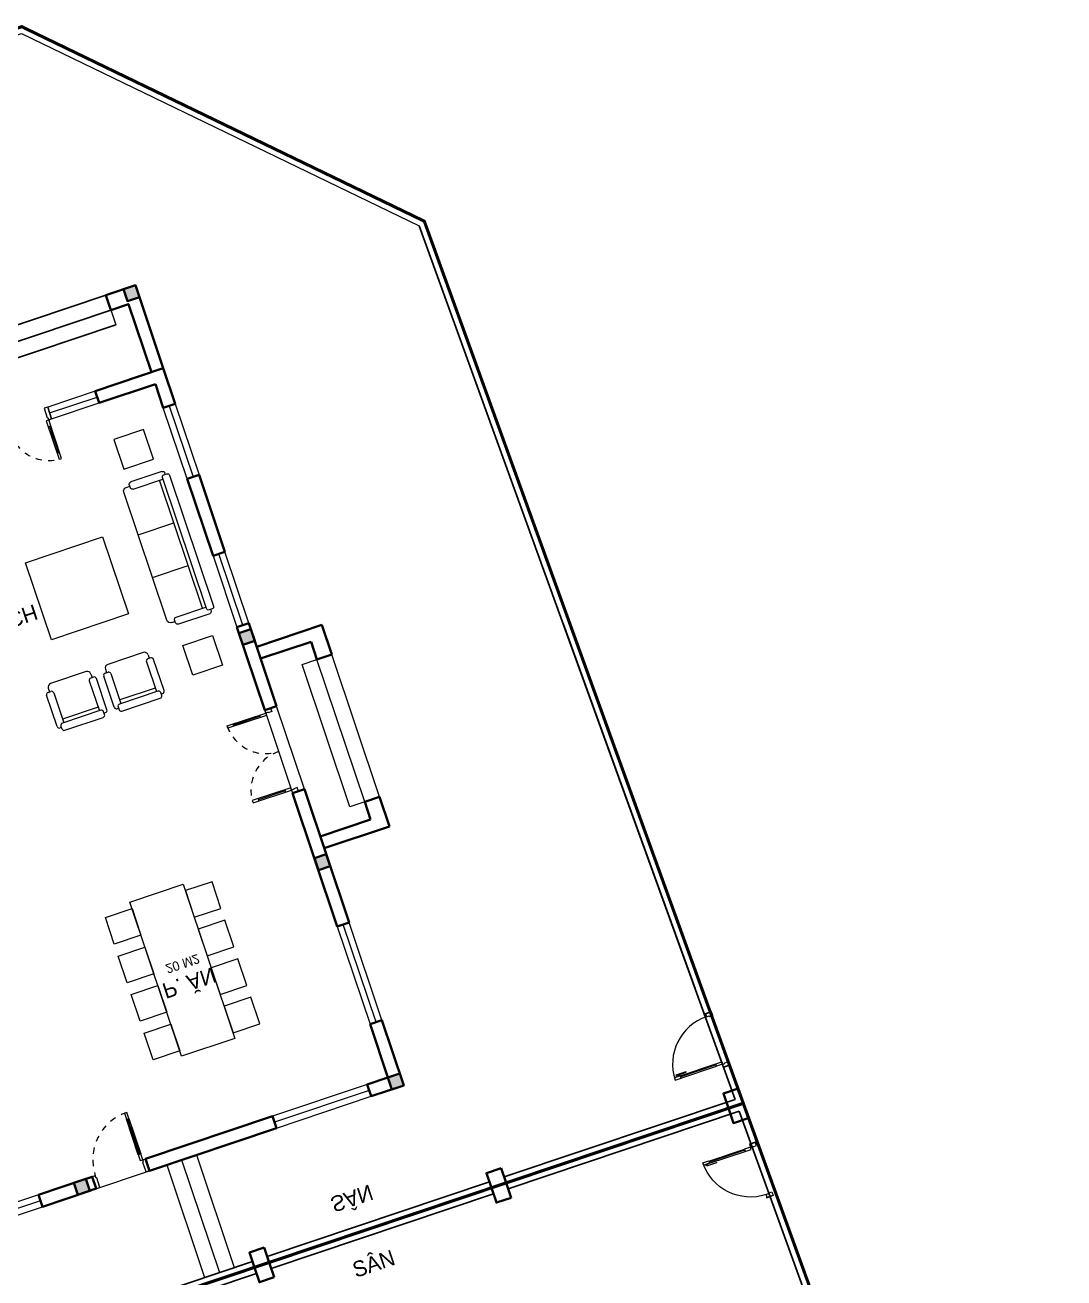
# Model space of a CAD drawing. Header units: metres. Extents: x 568336 to 569219, y 2065964 to 2066430.
# Drawn here: x 568669.22 to 568685.85, y 2066174.17 to 2066194.21 of the extents above; entities that cross this region are included whole.
import ezdxf

# ---------------------------------------------------------------- set-up
doc = ezdxf.new("R2010")
doc.units = ezdxf.units.M
for name, pattern in [('$AUDIT_BAD_LTYPE2', [0]), ('CENTER', [2, 1.25, -0.25, 0.25, -0.25]), ('DASHED', [0.75, 0.5, -0.25]), ('HIDDEN', [0.375, 0.25, -0.125]), ('Xref-VCMT-BT3 - tuong bao$0$HIDDEN', [0.375, 0.25, -0.125])]:
    doc.linetypes.add(name, pattern=pattern)
doc.layers.get('0').update_dxf_attribs({"linetype": 'CONTINUOUS'})
for name, color, linetype, lineweight in [('-CONCRETE', 1, 'CONTINUOUS', 35), ('-DOOR', 137, 'CONTINUOUS', 9), ('-FURNITURE', 46, 'CONTINUOUS', 9), ('-KH', 143, 'CONTINUOUS', 13), ('-LINE1', 7, 'CONTINUOUS', 18), ('-RANH GIOI KHU DAT', 12, 'CENTER', 18), ('-TEXT', 7, 'CONTINUOUS', 15), ('-WALL', 4, 'CONTINUOUS', 35), ('0_IW9_HATCH', 8, 'CONTINUOUS', 18), ('Bighome_khuat', 251, 'DASHED', 5), ('TEXT25', 2, 'CONTINUOUS', 13)]:
    doc.layers.add(name, color=color, linetype=linetype, lineweight=lineweight)
doc.layers.add('LoLK', color=6, linetype='CONTINUOUS')
doc.layers.add('SOLO', color=7, linetype='CONTINUOUS')
doc.styles.add('T1', font='', dxfattribs={"height": 200})
doc.styles.get('T1').set_extended_font_data('VNgeometric Light')

# ---------------------------------------------------------------- blocks, each defined once
blk = doc.blocks.new('*U221')
for p, q in [((-1310, 550), (-1350, 550)), ((-1330, 100), (-1330, 550)), ((-90, 550), (-50, 550)), ((-70, 100), (-70, 550)), ((-1310, 100), (-1350, 100)), ((-90, 100), (-50, 100))]:
    blk.add_line(p, q)
for points in [[(-1350, 0), (-1310, 0), (-1310, 650), (-1350, 650)], [(-50, 0), (-90, 0), (-90, 650), (-50, 650)], [(-1400, -200), (-1340, -200), (-1340, -40), (-1350, -40), (-1350, 0), (-1400, 0)], [(0, -200), (-60, -200), (-60, -40), (-50, -40), (-50, 0), (0, 0)]]:
    blk.add_lwpolyline(points, close=True)
at = {"linetype": 'HIDDEN', "ltscale": 0.1}
for centre, start, end in [((-1350, 0), 0, 90), ((-50, 0), 90, 180)]:
    blk.add_arc(centre, 650, start, end, dxfattribs=at)
blk = doc.blocks.new('A$Cf08be9d0')
at = {"layer": '-FURNITURE'}
for p, q in [((0, 96), (0, 624)), ((36, 660), (84, 660)), ((60, 720), (60, 660)), ((2280, 780), (120, 780)), ((120, 624), (120, 120)), ((840, 780), (840, 180)), ((1560, 780), (1560, 180)), ((2280, 624), (2280, 120)), ((2364, 660), (2316, 660)), ((2340, 720), (2340, 660)), ((2400, 96), (2400, 624)), ((60, 60), (36, 60)), ((60, 84), (60, 36)), ((2304, 120), (96, 120)), ((96, 0), (2304, 0)), ((2280, 180), (120, 180)), ((2340, 36), (2340, 84)), ((2340, 60), (2364, 60))]:
    blk.add_line(p, q, dxfattribs=at)
for centre, radius, start, end in [((36, 624), 36, 90, 180), ((120, 720), 60, 90, 180), ((84, 624), 36, 0, 90), ((2280, 720), 60, 0, 90), ((2316, 624), 36, 90, 180), ((2364, 624), 36, 0, 90), ((36, 96), 36, 180, 270), ((96, 84), 36, 90, 180), ((96, 36), 36, 180, 270), ((2304, 84), 36, 0, 90), ((2304, 36), 36, 270, 0), ((2364, 96), 36, 270, 0)]:
    blk.add_arc(centre, radius, start, end, dxfattribs=at)
blk = doc.blocks.new('A$Ce56c61a3')
at = {"layer": '-FURNITURE'}
for p, q in [((60, 780), (60, 804)), ((96, 840), (624, 840)), ((660, 804), (660, 756)), ((0, 744), (0, 96)), ((84, 780), (36, 780)), ((120, 96), (120, 744)), ((624, 720), (120, 720)), ((180, 120), (180, 720)), ((720, 780), (660, 780)), ((780, 120), (780, 720)), ((36, 60), (84, 60)), ((60, 60), (60, 36)), ((96, 0), (624, 0)), ((624, 120), (120, 120)), ((660, 36), (660, 84)), ((720, 60), (660, 60))]:
    blk.add_line(p, q, dxfattribs=at)
for centre, radius, start, end in [((96, 804), 36, 90, 180), ((624, 804), 36, 0, 90), ((36, 744), 36, 90, 180), ((84, 744), 36, 0, 90), ((624, 756), 36, 270, 0), ((720, 720), 60, 0, 90), ((36, 96), 36, 180, 270), ((96, 36), 36, 180, 270), ((84, 96), 36, 270, 0), ((624, 84), 36, 0, 90), ((624, 36), 36, 270, 0), ((720, 120), 60, 270, 0)]:
    blk.add_arc(centre, radius, start, end, dxfattribs=at)
blk = doc.blocks.new('*U220')
at = {"color": 251}
blk.add_line((-70, 100), (-70, 700), dxfattribs=at)
for points in [[(-50, 0), (-50, 800), (-90, 800), (-90, 0)], [(-50, 100), (-90, 100), (-90, 700), (-50, 700)], [(-900, -200), (-840, -200), (-840, -40), (-850, -40), (-850, 0), (-900, 0)], [(0, -200), (-60, -200), (-60, -40), (-50, -40), (-50, 0), (0, 0)]]:
    blk.add_lwpolyline(points, close=True)
at = {"layer": 'Bighome_khuat', "linetype": 'Xref-VCMT-BT3 - tuong bao$0$HIDDEN'}
blk.add_arc((-50, 0), 800, 90, 180, dxfattribs=at)
blk = doc.blocks.new('A$C5C575821')
at = {"layer": '-CONCRETE'}
h = blk.add_hatch(color=256, dxfattribs=at)
h.dxf.hatch_style = 1
h.paths.add_polyline_path([(0, 200), (0, 0), (200, 0), (200, 200)])
blk.add_lwpolyline([(0, 0), (200, 0), (200, 200), (0, 200)], close=True, dxfattribs=at)
blk = doc.blocks.new('LUOI M2')
at = {"layer": '-WALL'}
for p in [(-200, 13100), (4500, 13100), (9800, 13100), (-200, 9400), (4500, 9400), (9800, 9400), (-200, 5600), (4500, 5600), (9800, 5600), (-200, -200), (4500, -200), (9800, -200)]:
    blk.add_blockref('A$C5C575821', p, dxfattribs=at)
blk = doc.blocks.new('*U222')
at = {"linetype": '$AUDIT_BAD_LTYPE2'}
for p, q in [((70, 100), (70, 700)), ((90, 700), (90, 100))]:
    blk.add_line(p, q, dxfattribs=at)
for points in [[(50, 700), (90, 700), (90, 800), (50, 800), (50, 700)], [(50, 703), (50, 100)], [(50, 100), (90, 100), (90, 0), (50, 0), (50, 100)]]:
    blk.add_lwpolyline(points)
for points in [[(118, 595), (118, 764), (90, 764), (90, 736), (113, 736), (113, 595)], [(0, 0), (50, 0), (50, -40), (60, -40), (60, -100), (0, -100)], [(900, 0), (850, 0), (850, -40), (840, -40), (840, -100), (900, -100)]]:
    blk.add_lwpolyline(points, close=True)
at = {"linetype": '$AUDIT_BAD_LTYPE2', "ltscale": 0.3}
blk.add_arc((50, 0), 800, 0, 90, dxfattribs=at)
blk = doc.blocks.new('A$C8aa8c7e6')
at = {"layer": '-FURNITURE'}
for points in [[(542, 1350), (92, 1350), (92, 1800), (542, 1800), (542, 1350)], [(1192, 1350), (742, 1350), (742, 1800), (1192, 1800), (1192, 1350)], [(1842, 1350), (1392, 1350), (1392, 1800), (1842, 1800), (1842, 1350)], [(2492, 1350), (2042, 1350), (2042, 1800), (2492, 1800), (2492, 1350)], [(2600, 1350), (0, 1350), (0, 450), (2600, 450), (2600, 1350)], [(542, 450), (92, 450), (92, 0), (542, 0), (542, 450)], [(1192, 450), (742, 450), (742, 0), (1192, 0), (1192, 450)], [(1842, 450), (1392, 450), (1392, 0), (1842, 0), (1842, 450)], [(2492, 450), (2042, 450), (2042, 0), (2492, 0), (2492, 450)]]:
    blk.add_lwpolyline(points, dxfattribs=at)
blk = doc.blocks.new('*U223')
for p, q in [((-1310, 550), (-1350, 550)), ((-1330, 100), (-1330, 550)), ((-90, 550), (-50, 550)), ((-70, 100), (-70, 550)), ((-1310, 100), (-1350, 100)), ((-90, 100), (-50, 100))]:
    blk.add_line(p, q)
for points in [[(-1350, 0), (-1310, 0), (-1310, 650), (-1350, 650)], [(-50, 0), (-90, 0), (-90, 650), (-50, 650)], [(-1400, -100), (-1340, -100), (-1340, -40), (-1350, -40), (-1350, 0), (-1400, 0)], [(0, -100), (-60, -100), (-60, -40), (-50, -40), (-50, 0), (0, 0)]]:
    blk.add_lwpolyline(points, close=True)
at = {"linetype": 'HIDDEN', "ltscale": 0.1}
for centre, start, end in [((-1350, 0), 0, 90), ((-50, 0), 90, 180)]:
    blk.add_arc(centre, 650, start, end, dxfattribs=at)
blk = doc.blocks.new('BT2-T1')
at = {"layer": '-DOOR'}
for points in [[(187612, -8045), (187612, -7845), (189212, -7845), (189212, -8045)], [(193162, -7845), (194762, -7845), (194762, -8045), (193162, -8045)], [(195312, -10595), (195112, -10595), (195112, -8945), (195312, -8945)], [(195112, -12845), (195312, -12845), (195312, -14245), (195112, -14245)], [(195312, -16845), (195112, -16845), (195112, -15645), (195312, -15645)], [(195312, -18145), (195112, -18145), (195112, -19345), (195312, -19345)], [(193362, -19745), (194162, -19745), (194162, -19945), (193362, -19945)]]:
    blk.add_lwpolyline(points, close=True, dxfattribs=at)
for points in [[(189212, -7945), (187612, -7945)], [(190012, -7845), (191022, -7845)], [(194762, -7945), (193162, -7945)], [(195212, -8945), (195212, -10595)], [(195112, -12845), (195312, -12845)], [(195112, -14245), (195312, -14245)], [(195212, -15645), (195212, -16845)], [(195212, -19345), (195212, -18145)], [(193362, -19845), (194162, -19845)]]:
    blk.add_lwpolyline(points, dxfattribs=at)
at = {"layer": '-FURNITURE'}
for points in [[(194700, -15641), (194700, -15141), (194200, -15141), (194200, -15641)], [(192233, -17696), (193533, -17696), (193533, -16396), (192233, -16396)], [(194700, -18615), (194700, -19115), (194200, -19115), (194200, -18615)]]:
    blk.add_lwpolyline(points, close=True, dxfattribs=at)
at = {"layer": '-LINE1'}
for p, q in [((196162, -12345), (196162, -14745)), ((196412, -12345), (196412, -14745))]:
    blk.add_line(p, q, dxfattribs=at)
for points in [[(191312, -7845), (191312, -5945)], [(191562, -7845), (191562, -5945)], [(191812, -7845), (191812, -5945)], [(196162, -12345), (195912, -12345), (195912, -14745), (196162, -14745)], [(194112, -25745), (194864, -25745), (199922, -20803)], [(194812, -21345), (194812, -20845)]]:
    blk.add_lwpolyline(points, dxfattribs=at)
at = {"layer": '-RANH GIOI KHU DAT', "linetype": 'HIDDEN', "ltscale": 10, "const_width": 50}
blk.add_lwpolyline([(183112, -5845), (200370, -5845), (200021, -20846), (194905, -25845), (183112, -25845), (183112, -5845)], dxfattribs=at)
at = {"layer": '-WALL'}
for p, q in [((189212, -7845), (190012, -7845)), ((189212, -8045), (189212, -7845)), ((191022, -7845), (193162, -7845)), ((193162, -8045), (193162, -7845)), ((194762, -7845), (195312, -7845)), ((194762, -8045), (194762, -7845)), ((195312, -8945), (195312, -7845)), ((189212, -8045), (190012, -8045)), ((190012, -8045), (189812, -8045)), ((193162, -8045), (191022, -8045)), ((195112, -8045), (194762, -8045)), ((195112, -8945), (195112, -8045)), ((195312, -8945), (195112, -8945)), ((195112, -12845), (195112, -10595)), ((195312, -12845), (195312, -10595)), ((195312, -11845), (196412, -11845)), ((196412, -11845), (196412, -12345)), ((195312, -12045), (196162, -12045)), ((196162, -12045), (196162, -12345)), ((196162, -12345), (196412, -12345)), ((195312, -12845), (195112, -12845)), ((195112, -15645), (195112, -14245)), ((195312, -14245), (195112, -14245)), ((195312, -15645), (195312, -14245)), ((196162, -14745), (196162, -15045)), ((196412, -14745), (196162, -14745)), ((196412, -14745), (196412, -15245)), ((196162, -15045), (195312, -15045)), ((196412, -15245), (195312, -15245)), ((195112, -18145), (195112, -16845)), ((195312, -18145), (195312, -16845)), ((195112, -19745), (195112, -19345)), ((195312, -19945), (195312, -19345)), ((194162, -19745), (195112, -19745)), ((194162, -19745), (194162, -19945)), ((194162, -19945), (195312, -19945))]:
    blk.add_line(p, q, dxfattribs=at)
for points in [[(192370, -6095), (192120, -6095), (192120, -5845), (192370, -5845)], [(196370, -6095), (196120, -6095), (196120, -5845), (196370, -5845)], [(200370, -6095), (200120, -6095), (200120, -5845), (200370, -5845)]]:
    blk.add_lwpolyline(points, close=True, dxfattribs=at)
for points in [[(189812, -7845), (190122, -7845), (190122, -8045), (189812, -8045)], [(191022, -8045), (191022, -7845)], [(195312, -10595), (195112, -10595)], [(195112, -15645), (195312, -15645)], [(195112, -16845), (195312, -16845)], [(195112, -18145), (195312, -18145)], [(195112, -19345), (195312, -19345)], [(195312, -19945), (195312, -21345), (194812, -21345), (194812, -21095), (195112, -21095), (195112, -19945)]]:
    blk.add_lwpolyline(points, dxfattribs=at)
at = {"layer": '0_IW9_HATCH'}
blk.add_line((200080, -14045), (200224, -7834), dxfattribs=at)
at = {"layer": 'SOLO'}
for p, q in [((188370, -5945), (192120, -5945)), ((192370, -5945), (196120, -5945)), ((196370, -5945), (200268, -5945)), ((200268, -5945), (199922, -20803)), ((200255, -6494), (200355, -6496)), ((200234, -7394), (200334, -7396)), ((194812, -20845), (190512, -20845)), ((194812, -21095), (190512, -21095)), ((194812, -21345), (190512, -21345))]:
    blk.add_line(p, q, dxfattribs=at)
at = {"layer": '-CONCRETE'}
blk.add_blockref('LUOI M2', (185312, -21145), dxfattribs=at)
at = {"layer": '-DOOR', "xscale": -1}
for name, p, rotation in [('*U222', (200255, -6494), 90), ('*U220', (191022, -8045), 180), ('*U223', (195112, -14245), 90)]:
    blk.add_blockref(name, p, dxfattribs=dict(at, rotation=rotation))
blk.add_blockref('*U221', (191962, -19745), dxfattribs=at)
at = {"layer": '-FURNITURE'}
for name, p, rotation in [('A$C8aa8c7e6', (191639, -9418), 270), ('A$Cf08be9d0', (194864, -18386), 90.00000000000001)]:
    blk.add_blockref(name, p, dxfattribs=dict(at, rotation=rotation))
at = {"layer": '-FURNITURE', "xscale": -1, "rotation": 90}
for p in [(192720, -14956), (193684, -14956)]:
    blk.add_blockref('A$Ce56c61a3', p, dxfattribs=at)
at = {"layer": '-TEXT', "color": 2}
for s, p in [('SÂN', (193604, -6520)), ('P. ĂN', (192141, -10616)), ('P. KHÁCH', (190577, -17027))]:
    blk.add_text(s, height=250, dxfattribs=at).set_placement(p)
at = {"layer": 'TEXT25', "style": 'T1'}
blk.add_text('20 M2', height=150, rotation=360, dxfattribs=at).set_placement((192296, -10889))
blk = doc.blocks.new('BT2-T1.1')
at = {"layer": '-RANH GIOI KHU DAT', "linetype": 'HIDDEN', "ltscale": 10, "const_width": 0.05}
blk.add_lwpolyline([(568664.353, 2066171.471), (568680.715, 2066176.962), (568685.819, 2066162.851), (568682.779, 2066156.558), (568670.716, 2066152.51), (568664.353, 2066171.471)], dxfattribs=at)
at = {"layer": '-WALL'}
for points in [[(568680.794, 2066176.725), (568680.557, 2066176.645), (568680.478, 2066176.882), (568680.715, 2066176.962)], [(568677.002, 2066175.452), (568676.765, 2066175.373), (568676.686, 2066175.61), (568676.923, 2066175.689)], [(568673.21, 2066174.18), (568672.973, 2066174.1), (568672.894, 2066174.337), (568673.131, 2066174.417)]]:
    blk.add_lwpolyline(points, close=True, dxfattribs=at)
at = {"layer": 'SOLO'}
for p, q in [((568676.955, 2066175.594), (568680.65, 2066176.835)), ((568680.65, 2066176.835), (568685.7, 2066162.873)), ((568680.812, 2066176.31), (568680.908, 2066176.339)), ((568673.162, 2066174.322), (568676.718, 2066175.515)), ((568681.079, 2066175.45), (568681.174, 2066175.48)), ((568669.37, 2066173.049), (568672.925, 2066174.242))]:
    blk.add_line(p, q, dxfattribs=at)
at = {"layer": '-DOOR', "xscale": -0.001, "yscale": 0.001, "zscale": 0.001, "rotation": 108.5515110133355}
blk.add_blockref('*U222', (568680.812, 2066176.31), dxfattribs=at)
at = {"layer": '-TEXT', "color": 2}
blk.add_text('SÂN', height=0.25, rotation=18.5515, dxfattribs=at).set_placement((568674.515, 2066174.169))

msp = doc.modelspace()

# ---------------------------------------------------------------- block references
at = {"layer": '-KH', "xscale": -0.0009999999999999998, "yscale": 0.0009999999999999998, "zscale": 0.001, "rotation": 198.5514997177271}
msp.add_blockref('BT2-T1', (568492.616, 2066107.672), dxfattribs=at)
at = {"layer": 'LoLK'}
msp.add_blockref('BT2-T1.1', (0, 0), dxfattribs=at)

doc.saveas('drawing.dxf')
